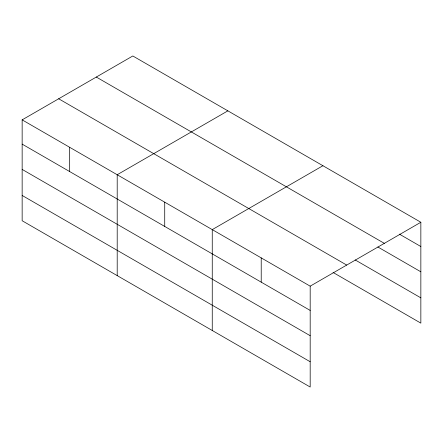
<?xml version="1.0" encoding="UTF-8"?>
<svg xmlns="http://www.w3.org/2000/svg" width="443" height="443" viewBox="0 0 443 443"><rect width="100%" height="100%" fill="white"/><g stroke="black" fill="none" stroke-linecap="round" stroke-linejoin="round"><path stroke-width="0.66" d="M310.183 335.7L310.183 286.156L22.15 119.865L22.15 220.736L310.183 387.027L310.183 335.7L22.15 169.409M333.07 272.456L420.85 323.135L420.85 222.264L132.817 55.973L22.15 119.865M227.868 110.85L117.201 174.741L117.201 275.612M322.919 165.726L212.252 229.618L212.252 330.489M310.183 286.156L420.85 222.264M399.353 234.114L420.85 246.524M96.297 77.054L384.33 243.351M377.857 246.984L420.85 271.808M355.164 259.93L420.85 297.857M58.67 98.778L346.703 265.075M22.15 144.125L310.183 310.421M22.15 195.452L310.183 361.748M261.215 257.887L261.215 282.152M164.724 202.18L164.724 226.439M69.673 147.303L69.673 171.563"/></g></svg>
